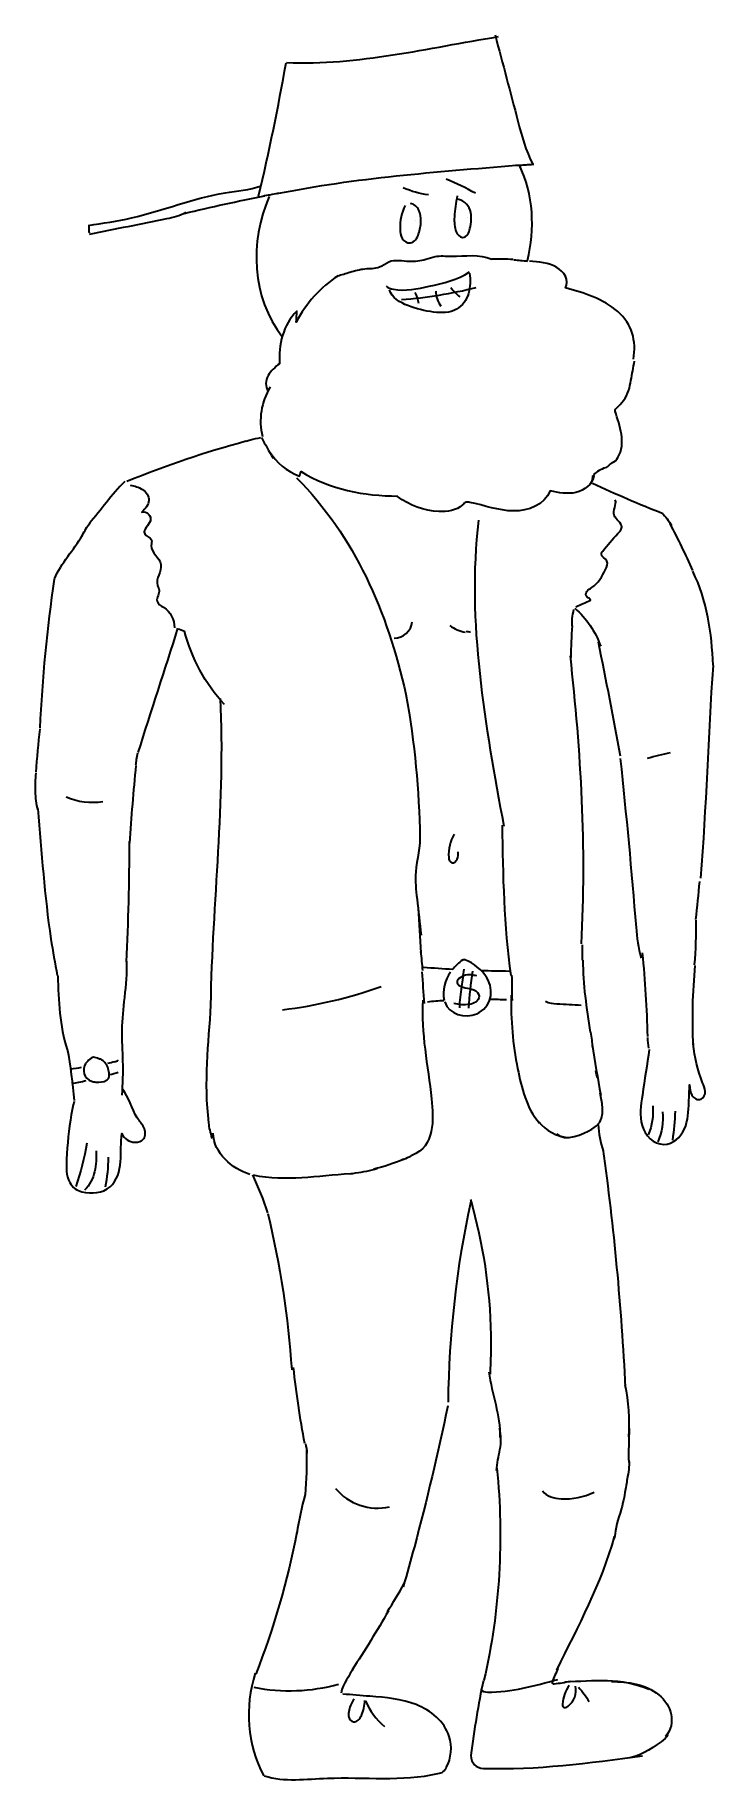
# Model space of a CAD drawing. Extents: x 708 to 1077, y -986 to -36.
import ezdxf

# ---------------------------------------------------------------- set-up
doc = ezdxf.new("R2010")
doc.units = 0
doc.header["$MEASUREMENT"] = 0
doc.layers.add('Layer 1', color=7, linetype='Continuous')

msp = doc.modelspace()

# ---------------------------------------------------------------- linework, layer by layer
at = {"layer": 'Layer 1', "color": 7, "lineweight": 35, "true_color": 0xffffff}
for points in [[(914.91, -137.28), (914.91, -137.28)], [(943.17, -135.58), (943.17, -135.58)]]:
    msp.add_lwpolyline(points, dxfattribs=at)
for points in [[(844.96, -51.36), (883.67, -53.03), (921.83, -43.37), (960.08, -37.25)], [(829.76, -123.93), (835.44, -99.94), (840.42, -75.78), (844.68, -51.49)], [(839.84, -122.63), (882.77, -113.92), (925.77, -110.92), (969.72, -107.15)], [(975.77, -158.92), (980, -141.98), (979.26, -123.04), (971.49, -107.2)], [(974.48, -106.91), (976.07, -106.83), (977.65, -106.76), (979.24, -106.69)], [(922.04, -123.36), (917.32, -122.76), (912.68, -121.45), (908.34, -119.49)], [(947.59, -122.45), (942.45, -119.62), (937.16, -117.08), (931.74, -114.84)], [(789.3, -133.41), (803.84, -129.87), (818.47, -126.7), (833.17, -123.88)], [(835.48, -124.18), (824.77, -148.92), (825.77, -178.92), (842.77, -200.74)], [(737.84, -144.21), (737.55, -142.88), (737.48, -141.49), (737.63, -140.13)], [(968.05, -158.49), (964.18, -158.26), (960.31, -158.21), (956.44, -158.33)], [(968.36, -158.64), (970.85, -158.88), (973.35, -159.12), (975.84, -159.36)], [(907.42, -180.28), (921.1, -179.16), (934.69, -176.95), (948.03, -173.69)], [(914.61, -176.44), (915.56, -178.26), (916.23, -180.23), (916.57, -182.26)], [(925.97, -175.62), (926.06, -178.55), (927.07, -181.45), (928.82, -183.81)], [(934.22, -173.63), (935.58, -175.58), (937.23, -177.33), (939.09, -178.81)], [(835.99, -227.92), (831.21, -235.79), (829.51, -245.74), (831.87, -254.68)], [(831.29, -255.22), (833.26, -259.07), (835.39, -262.83), (837.66, -266.51)], [(822.87, -257.32), (800.87, -263.27), (779.24, -270.59), (758.15, -279.22)], [(1011.96, -275.5), (1011.49, -276.43), (1011.24, -277.47), (1011.24, -278.51)], [(1018.15, -271.67), (1015.84, -272.58), (1013.65, -273.81), (1011.67, -275.32)], [(1018.49, -271.69), (1019.83, -270.72), (1021.1, -269.67), (1022.29, -268.55)], [(756.94, -279.21), (749.82, -286.3), (744.16, -294.66), (737.58, -302.22)], [(1011.13, -280.07), (1023.73, -285.93), (1036.5, -291.43), (1049.42, -296.55)], [(949.21, -300.26), (942.73, -355.74), (952.86, -411.67), (962.96, -466.61)], [(1048.88, -296.25), (1050.94, -298.28), (1052.73, -300.59), (1054.11, -303.13)], [(1065.7, -327.62), (1061.91, -318.96), (1057.79, -310.44), (1053.36, -302.08)], [(718.61, -332.25), (714.71, -359.14), (712.1, -386.22), (710.8, -413.36)], [(1076.68, -379.13), (1076.06, -361.84), (1073.52, -343.61), (1065.64, -328)], [(1000.33, -358.61), (999.91, -355.36), (1000.18, -352.03), (1001.09, -348.88)], [(1001.56, -348.09), (1007.89, -353.67), (1012.78, -360.86), (1015.63, -368.8)], [(785.73, -359.03), (778.52, -381.54), (771.32, -404.04), (764.12, -426.55)], [(785.85, -359.32), (787.09, -359.51), (788.3, -359.95), (789.37, -360.62)], [(811.16, -400.47), (800.82, -389.22), (793.3, -375.4), (789.49, -360.6)], [(903.43, -364.37), (908.26, -364.44), (912.8, -360.37), (913.26, -355.55)], [(933.69, -357.47), (936.06, -359.4), (938.96, -360.67), (941.99, -361.11)], [(942.47, -360.51), (943.21, -360.86), (944.07, -360.97), (944.87, -360.8)], [(1000.12, -357.68), (999.71, -363.4), (999.45, -369.14), (999.36, -374.88)], [(1026.38, -428.6), (1022.58, -407.87), (1018.6, -387.17), (1014.43, -366.5)], [(1005.17, -530.68), (1008, -479), (1005, -426), (999.15, -374.07)], [(1076.69, -379.29), (1074, -418), (1073, -456), (1069.9, -494.97)], [(710.8, -413.9), (709.86, -421.65), (709.17, -429.44), (708.74, -437.24)], [(1041.01, -429.71), (1045.16, -428.49), (1049.35, -427.43), (1053.58, -426.53)], [(762.99, -433.55), (761.68, -447.62), (760.52, -461.71), (759.49, -475.81)], [(1026.26, -429.91), (1029.52, -460.48), (1032.39, -491.09), (1034.85, -521.73)], [(725.1, -450.64), (731.35, -453.4), (738.4, -454.3), (745.15, -453.19)], [(759.35, -475.04), (759.4, -496.86), (758.85, -518.67), (757.7, -540.46)], [(962.07, -466.03), (962.47, -493.36), (962.94, -520.79), (966.79, -547.9)], [(1067.38, -517.41), (1068.16, -510.53), (1068.86, -503.64), (1069.47, -496.74)], [(916.53, -511.18), (916.91, -519.26), (917.34, -527.34), (917.82, -535.42)], [(1034.99, -521.51), (1035.16, -527.22), (1036.05, -532.91), (1037.62, -538.4)], [(1067.37, -517.68), (1067.48, -525.8), (1067.18, -533.93), (1066.49, -542.02)], [(1005.76, -539.5), (1005.77, -536.74), (1005.75, -533.99), (1005.71, -531.23)], [(757.86, -539.96), (758.31, -546.51), (757.72, -553.07), (756.77, -559.54)], [(917.75, -534.78), (918.14, -538.23), (918.48, -541.69), (918.78, -545.15)], [(940.69, -539.35), (938.53, -540.87), (936.61, -542.72), (934.96, -544.79)], [(1005.94, -539.53), (1006, -552.66), (1007.87, -565.7), (1009.95, -578.64)], [(1038.23, -535.56), (1039.73, -550.67), (1040.67, -565.83), (1041.04, -581.01)], [(720.54, -548.1), (721.02, -561.54), (721.54, -575.23), (725.73, -588.13)], [(918.47, -545.8), (918.84, -551.56), (919.24, -557.33), (919.67, -563.09)], [(919.42, -543.27), (924.72, -543.69), (930.03, -544.06), (935.34, -544.36)], [(934.04, -546.01), (931.02, -550.28), (929.33, -556.01), (930.59, -561.19)], [(945.95, -545.56), (944.89, -552.2), (944.17, -558.9), (943.78, -565.62)], [(946.43, -547.6), (947, -547.69), (947.57, -547.78), (948.15, -547.88)], [(950.59, -545.05), (955.68, -545.22), (960.77, -545.33), (965.86, -545.39)], [(967.14, -547.65), (967.89, -552.21), (966.83, -556.9), (967.48, -561.47)], [(1066.87, -542.47), (1065.43, -556.97), (1065.09, -571.57), (1065.84, -586.12)], [(842.74, -566.48), (860.98, -564.29), (878.98, -560.02), (896.27, -553.79)], [(921.53, -562.08), (924.52, -561.8), (927.51, -561.56), (930.51, -561.36)], [(955.44, -560.69), (958.44, -560.73), (961.44, -560.81), (964.44, -560.93)], [(1010.05, -578.69), (1010.61, -581.5), (1010.98, -584.35), (1011.17, -587.2)], [(725.71, -587.75), (727.41, -597.05), (728.65, -606.43), (729.42, -615.86)], [(1011.06, -585.42), (1012.55, -594.57), (1013.88, -603.77), (1015.74, -612.85)], [(1041.06, -581.51), (1041.07, -583.48), (1041.27, -585.44), (1041.65, -587.37)], [(727.48, -598.61), (729.49, -598.33), (731.5, -598.05), (733.52, -597.76)], [(747.82, -595.57), (749.06, -595.29), (750.3, -594.96), (751.51, -594.56)], [(751.29, -594.75), (752.11, -594.59), (752.89, -594.28), (753.61, -593.85)], [(728.17, -606.51), (730.79, -606.06), (733.4, -605.55), (736, -605)], [(748.89, -601.76), (750.38, -601.33), (751.87, -600.88), (753.34, -600.42)], [(1013.85, -603.72), (1013.57, -602.39), (1013.28, -601.07), (1012.99, -599.75)], [(1043.89, -618.79), (1044.39, -624.11), (1043.56, -629.56), (1041.49, -634.49)], [(1049.16, -622.02), (1049.77, -627.53), (1048.9, -633.19), (1046.66, -638.26)], [(1056.11, -621.68), (1055.81, -626.92), (1055.33, -632.14), (1054.68, -637.34)], [(825.05, -655.97), (815.16, -652.88), (805.48, -644.65), (804.98, -633.62)], [(982, -627.4), (985.88, -632.16), (991.67, -635.32), (997.77, -636.01)], [(1014.28, -628.91), (1014.52, -633.75), (1015.46, -638.54), (1017.05, -643.11)], [(736.45, -639.04), (734.97, -647), (732.97, -654.86), (730.48, -662.57)], [(1016.83, -642.04), (1022.77, -684.92), (1026.77, -727.92), (1029.02, -771.91)], [(747.98, -646.7), (747.94, -652.18), (747.38, -657.66), (746.32, -663.03)], [(908.56, -647.77), (903.31, -650.06), (897.85, -651.83), (892.29, -653.2)], [(834.68, -676.9), (832.46, -669.81), (829.73, -662.88), (826.51, -656.18)], [(879.57, -655.67), (861.77, -656.92), (844.77, -659.92), (826.89, -656.49)], [(944.98, -670.7), (937.27, -706.56), (933.15, -743.2), (932.68, -779.88)], [(834.75, -677.24), (841.45, -705.14), (845.79, -733.61), (847.71, -762.24)], [(854.86, -802.41), (852.25, -788.68), (850.19, -774.86), (848.68, -760.97)], [(954.88, -763.51), (956.45, -775.44), (961.13, -786.91), (960.89, -799.07)], [(1028.71, -770.19), (1030.74, -779.56), (1031.42, -789.21), (1030.72, -798.76)], [(1031.17, -794.17), (1030.87, -800.32), (1030.76, -806.48), (1030.84, -812.64)], [(855.67, -805.92), (855.86, -814.02), (855.67, -822.12), (855.09, -830.19)], [(855.18, -802.6), (855.62, -804.21), (855.89, -805.86), (855.98, -807.52)], [(959.25, -815.77), (963, -854), (961, -893), (952.16, -931.13)], [(855.1, -830.16), (853.08, -837.07), (851.53, -844.11), (850.47, -851.22)], [(871.59, -826.79), (878.38, -835.26), (890.25, -839.31), (900.81, -836.74)], [(850.54, -850.56), (845.43, -876.9), (837.93, -902.78), (828.17, -927.78)], [(1022.99, -852.92), (1016.08, -878.51), (1003.11, -901.84), (991.65, -925.56)], [(899.74, -893.75), (902.88, -888.76), (905.9, -883.69), (908.81, -878.56)], [(900.3, -893.36), (894.02, -904.25), (887.43, -914.96), (880.53, -925.47)], [(827.9, -927.3), (821.9, -945.52), (823.61, -966.15), (832.52, -983.14)], [(881.39, -924.03), (879.31, -928.77), (875.47, -932.81), (874.52, -938.02)], [(996.07, -931.99), (1011.66, -931.23), (1027.12, -929.43), (1041.79, -936.01)], [(827.14, -934.93), (842.34, -937.9), (858.24, -937.31), (873.18, -933.22)], [(1003.55, -934.88), (1005.74, -937.28), (1007.68, -939.91), (1009.33, -942.71)], [(887.86, -942.34), (890.18, -947.66), (893.69, -952.45), (898.06, -956.27)]]:
    msp.add_open_spline(points, degree=3, dxfattribs=at)
for points, knots in [([(958.28, -36.34), (962.4, -51.96), (966.51, -67.58), (970.62, -83.2), (972.73, -91.21), (974.87, -99.3), (978.78, -106.59)], [0, 0, 0, 0, 1, 1, 1, 2, 2, 2, 2]), ([(969.4, -107.13), (970.15, -107.21), (970.91, -107.22), (971.66, -107.18), (972.07, -107.15), (972.47, -107.11), (972.87, -107.08), (973.7, -107.02), (974.53, -107), (975.36, -106.97)], [0, 0, 0, 0, 1, 1, 1, 2, 2, 2, 3, 3, 3, 3]), ([(737.2, -139.95), (745.07, -138.78), (752.95, -137.61), (760.71, -135.83), (777.81, -131.9), (794.2, -125), (811.53, -122.23), (818.09, -121.19), (824.82, -120.72), (831.05, -118.4)], [0, 0, 0, 0, 1, 1, 1, 2, 2, 2, 3, 3, 3, 3]), ([(840.47, -122.34), (838.97, -122.81), (837.43, -123.16), (835.88, -123.39), (834.59, -123.57), (833.25, -123.68), (832.1, -124.29)], [0, 0, 0, 0, 1, 1, 1, 2, 2, 2, 2]), ([(790.1, -132.97), (786.96, -134.84), (783.32, -135.62), (779.74, -136.36), (765.75, -139.25), (751.72, -142.02), (737.7, -144.78)], [0, 0, 0, 0, 1, 1, 1, 2, 2, 2, 2]), ([(909.39, -129.07), (907.46, -133.03), (906.5, -137.45), (906.61, -141.85), (906.65, -143.63), (906.89, -145.47), (907.8, -146.99), (908.72, -148.52), (910.45, -149.67), (912.21, -149.44), (914.54, -149.15), (915.97, -146.75), (916.71, -144.52), (917.45, -142.3), (917.85, -139.97), (917.92, -137.63), (917.97, -135.59), (917.75, -133.49), (916.83, -131.66), (915.92, -129.83), (914.22, -128.31), (912.19, -128.01)], [0, 0, 0, 0, 1, 1, 1, 2, 2, 2, 3, 3, 3, 4, 4, 4, 5, 5, 5, 6, 6, 6, 7, 7, 7, 7]), ([(937.68, -123.82), (936.83, -127.61), (936.31, -131.47), (936.13, -135.34), (936, -138.06), (936.06, -140.87), (937.1, -143.39), (937.73, -144.89), (938.95, -146.39), (940.57, -146.42), (941.7, -146.44), (942.74, -145.73), (943.38, -144.81), (944.02, -143.89), (944.33, -142.78), (944.59, -141.69), (945.37, -138.38), (945.77, -134.84), (944.66, -131.63), (943.55, -128.41), (940.61, -125.64), (937.21, -125.64)], [0, 0, 0, 0, 1, 1, 1, 2, 2, 2, 3, 3, 3, 4, 4, 4, 5, 5, 5, 6, 6, 6, 7, 7, 7, 7]), ([(872.57, -167.38), (874.84, -166.71), (877.11, -166.03), (879.39, -165.35), (882.04, -164.56), (884.72, -163.76), (887.48, -163.51), (890.15, -163.26), (892.93, -163.51), (895.42, -162.5), (897.2, -161.78), (898.68, -160.46), (900.45, -159.72), (903.92, -158.25), (907.87, -159.2), (911.64, -159.39), (914.67, -159.54), (917.71, -159.19), (920.62, -158.34), (922.29, -157.86), (923.91, -157.21), (925.62, -156.87), (928.56, -156.28), (931.59, -156.63), (934.58, -156.68), (941.94, -156.79), (949.75, -155.17), (956.39, -158.36)], [0, 0, 0, 0, 1, 1, 1, 2, 2, 2, 3, 3, 3, 4, 4, 4, 5, 5, 5, 6, 6, 6, 7, 7, 7, 8, 8, 8, 9, 9, 9, 9]), ([(1033.43, -212.69), (1035.14, -202.77), (1032.75, -193.5), (1024.98, -186.82), (1017.09, -180.04), (1006.42, -176.3), (996.44, -173.96), (999.03, -169.71), (995.42, -164.97), (991.81, -162.79), (987.37, -160.1), (981.91, -159.93), (976.89, -159.32)], [0, 0, 0, 0, 1, 1, 1, 2, 2, 2, 3, 3, 3, 4, 4, 4, 4]), ([(872.97, -167.32), (863.37, -173.56), (855.43, -182.33), (850.18, -192.51), (850.29, -190.52), (850.39, -188.52), (850.5, -186.53), (842.91, -193.83), (840.57, -205.06), (841.13, -215.23)], [0, 0, 0, 0, 1, 1, 1, 2, 2, 2, 3, 3, 3, 3]), ([(898.99, -172.97), (900.08, -173.98), (901.59, -174.4), (903.06, -174.65), (909.49, -175.75), (916.07, -174.37), (922.45, -173), (930.07, -171.36), (937.9, -169.63), (944.35, -165.25)], [0, 0, 0, 0, 1, 1, 1, 2, 2, 2, 3, 3, 3, 3]), ([(944.33, -165.92), (944.87, -169.56), (944.89, -173.35), (943.81, -176.88), (942.74, -180.41), (940.5, -183.66), (937.29, -185.48), (933.59, -187.58), (929.08, -187.57), (924.86, -187.05), (920.07, -186.46), (915.36, -185.28), (910.86, -183.54), (906.59, -181.88), (902.14, -179.3), (900.79, -174.93)], [0, 0, 0, 0, 1, 1, 1, 2, 2, 2, 3, 3, 3, 4, 4, 4, 5, 5, 5, 5]), ([(841.07, -215.12), (838.72, -217), (836.32, -218.94), (834.87, -221.56), (833.43, -224.19), (833.16, -227.71), (835.05, -230.04)], [0, 0, 0, 0, 1, 1, 1, 2, 2, 2, 2]), ([(1021.76, -269.09), (1023.15, -268.54), (1024.22, -267.37), (1025, -266.1), (1027.29, -262.41), (1027.56, -257.79), (1026.89, -253.51), (1026.23, -249.22), (1024.7, -245.13), (1023.59, -240.93), (1023.52, -240.69), (1023.46, -240.43), (1023.52, -240.18), (1023.6, -239.88), (1023.85, -239.66), (1024.08, -239.45), (1027.03, -236.83), (1029.5, -233.58), (1030.78, -229.85), (1031.41, -228.03), (1031.76, -226.12), (1032.1, -224.22), (1032.73, -220.73), (1033.36, -217.25), (1033.99, -213.76)], [0, 0, 0, 0, 1, 1, 1, 2, 2, 2, 3, 3, 3, 4, 4, 4, 5, 5, 5, 6, 6, 6, 7, 7, 7, 8, 8, 8, 8]), ([(822.95, -257.33), (823.71, -257.06), (824.48, -256.8), (825.25, -256.57), (827.1, -256.02), (828.98, -255.63), (830.87, -255.24)], [0, 0, 0, 0, 1, 1, 1, 2, 2, 2, 2]), ([(835.48, -262.67), (839.32, -268.81), (845.12, -273.72), (851.9, -276.31), (852.2, -275.48), (852.5, -274.65), (852.8, -273.83), (868.53, -283.53), (887.07, -287.1), (905.36, -287.1)], [0, 0, 0, 0, 1, 1, 1, 2, 2, 2, 3, 3, 3, 3]), ([(759.96, -281.11), (762.27, -281.67), (764.64, -282.25), (766.62, -283.56), (768.61, -284.86), (770.18, -287.06), (770.07, -289.44), (769.96, -291.97), (768.07, -294.02), (766.3, -295.82), (768.88, -295.06), (771.72, -297.94), (770.93, -300.51), (770.13, -303.12), (766.56, -305.26), (767.87, -307.66), (768.65, -309.08), (770.82, -309.35), (771.46, -310.84), (771.87, -311.82), (771.46, -312.92), (771.42, -313.98), (771.26, -317.91), (775.98, -320.46), (776.61, -324.34), (777.24, -328.18), (773.65, -331.97), (774.81, -335.68), (775.08, -336.56), (775.62, -337.37), (775.73, -338.28), (775.98, -340.32), (774.09, -342.24), (774.57, -344.23), (774.96, -345.85), (776.69, -346.69), (778.09, -347.59), (781.77, -349.98), (784.08, -354.33), (784, -358.72)], [0, 0, 0, 0, 1, 1, 1, 2, 2, 2, 3, 3, 3, 4, 4, 4, 5, 5, 5, 6, 6, 6, 7, 7, 7, 8, 8, 8, 9, 9, 9, 10, 10, 10, 11, 11, 11, 12, 12, 12, 13, 13, 13, 13]), ([(850.38, -277.18), (881.77, -308.92), (899.77, -349.92), (909.77, -394.92), (914.77, -421.92), (916.77, -446.92), (917.42, -472.95)], [0, 0, 0, 0, 1, 1, 1, 2, 2, 2, 2]), ([(1011.94, -276.11), (1011.15, -280.76), (1006.76, -284.13), (1002.16, -285.16), (997.56, -286.19), (992.77, -285.32), (988.17, -284.33), (985.18, -291.82), (976.28, -295.36), (968.22, -295.23), (960.15, -295.09), (952.43, -292.17), (944.54, -290.53), (943.89, -290.4), (943.21, -290.27), (942.57, -290.45), (941.76, -290.68), (941.17, -291.35), (940.56, -291.92), (937.22, -295.02), (932.3, -295.72), (927.75, -295.5), (919.68, -295.11), (911.76, -292.26), (905.3, -287.42)], [0, 0, 0, 0, 1, 1, 1, 2, 2, 2, 3, 3, 3, 4, 4, 4, 5, 5, 5, 6, 6, 6, 7, 7, 7, 8, 8, 8, 8]), ([(1011.32, -275.89), (1011.24, -276.55), (1011.15, -277.2), (1011.07, -277.86), (1011.03, -278.19), (1010.98, -278.52), (1010.9, -278.84), (1010.71, -279.49), (1010.34, -280.09), (1009.87, -280.58)], [0, 0, 0, 0, 1, 1, 1, 2, 2, 2, 3, 3, 3, 3]), ([(1002.19, -347.3), (1004.8, -346.12), (1007.41, -344.94), (1010.02, -343.75), (1010.33, -342.9), (1008.95, -342.59), (1008.21, -342.05), (1007.28, -341.37), (1007.39, -339.86), (1008.09, -338.94), (1008.78, -338.01), (1009.86, -337.48), (1010.83, -336.84), (1014.29, -334.54), (1016.36, -330.72), (1018.29, -327.04), (1019.04, -325.63), (1019.79, -323.92), (1019.03, -322.52), (1018.21, -320.98), (1015.79, -320.22), (1016.02, -318.5), (1016.09, -317.97), (1016.42, -317.51), (1016.75, -317.09), (1019.31, -313.75), (1022.07, -310.56), (1025.01, -307.55), (1025.96, -306.57), (1027, -305.47), (1027.06, -304.11), (1027.17, -301.49), (1023.81, -300.07), (1022.98, -297.58), (1022.08, -294.86), (1024.5, -291.84), (1023.58, -289.13)], [0, 0, 0, 0, 1, 1, 1, 2, 2, 2, 3, 3, 3, 4, 4, 4, 5, 5, 5, 6, 6, 6, 7, 7, 7, 8, 8, 8, 9, 9, 9, 10, 10, 10, 11, 11, 11, 12, 12, 12, 12]), ([(718.79, -332.1), (722.53, -323.48), (729.23, -316.5), (733.95, -308.37), (735.28, -306.09), (736.47, -303.69), (738.21, -301.69)], [0, 0, 0, 0, 1, 1, 1, 2, 2, 2, 2]), ([(804.43, -636.39), (803.77, -632.92), (802.77, -630.92), (802.77, -627.92), (799.77, -605.92), (802.77, -584.92), (803.77, -563.92), (804.77, -507.92), (811.77, -452.92), (809.03, -397.26)], [0, 0, 0, 0, 1, 1, 1, 2, 2, 2, 3, 3, 3, 3]), ([(763, -433.29), (763.29, -432.35), (763.28, -431.35), (763.39, -430.37), (763.52, -429.17), (763.82, -428), (764.11, -426.83)], [0, 0, 0, 0, 1, 1, 1, 2, 2, 2, 2]), ([(708.75, -437.86), (708.19, -441.1), (708.25, -444.42), (708.33, -447.71), (708.41, -451.15), (708.52, -454.66), (709.71, -457.88)], [0, 0, 0, 0, 1, 1, 1, 2, 2, 2, 2]), ([(709.79, -457.18), (711.79, -480.83), (713.34, -504.54), (716.86, -528.03), (717.85, -534.64), (718.99, -541.22), (720.34, -547.76)], [0, 0, 0, 0, 1, 1, 1, 2, 2, 2, 2]), ([(917.31, -470.76), (917.93, -477.7), (915.6, -484.54), (915.09, -491.49), (914.73, -496.41), (915.28, -501.34), (915.82, -506.25), (916.56, -512.79), (917.29, -519.33), (918.02, -525.87)], [0, 0, 0, 0, 1, 1, 1, 2, 2, 2, 3, 3, 3, 3]), ([(936.07, -470.92), (933.79, -474.7), (932.72, -479.21), (933.07, -483.61), (933.16, -484.79), (933.54, -486.19), (934.67, -486.54), (935.92, -486.92), (937.1, -485.7), (937.61, -484.5), (938.12, -483.29), (938.33, -481.96), (938.23, -480.66)], [0, 0, 0, 0, 1, 1, 1, 2, 2, 2, 3, 3, 3, 4, 4, 4, 4]), ([(930.89, -562.21), (933.25, -569.2), (941.91, -571.36), (948.25, -568.61), (956.16, -565.18), (958.05, -556.07), (953.75, -549.03), (951.04, -544.59), (946.63, -541.24), (941.86, -539.25)], [0, 0, 0, 0, 1, 1, 1, 2, 2, 2, 3, 3, 3, 3]), ([(941.3, -539.05), (941.28, -539.13), (941.23, -539.2), (941.17, -539.25), (941.37, -539.19), (941.56, -539.14), (941.76, -539.08), (941.5, -539.23), (941.19, -539.29), (940.9, -539.23)], [0, 0, 0, 0, 1, 1, 1, 2, 2, 2, 3, 3, 3, 3]), ([(946.45, -547.73), (943.65, -547.01), (940.52, -547.79), (938.39, -549.73), (937.98, -550.11), (937.58, -550.58), (937.55, -551.14), (937.52, -551.57), (937.72, -551.99), (937.97, -552.34), (938.9, -553.63), (940.5, -554.24), (942.06, -554.57), (943.61, -554.89), (945.23, -555.01), (946.69, -555.64), (948.15, -556.26), (949.47, -557.55), (949.53, -559.14), (949.57, -560.39), (948.8, -561.57), (947.77, -562.29), (946.75, -563.01), (945.49, -563.33), (944.25, -563.52), (941.46, -563.95), (938.58, -563.76), (935.87, -562.97)], [0, 0, 0, 0, 1, 1, 1, 2, 2, 2, 3, 3, 3, 4, 4, 4, 5, 5, 5, 6, 6, 6, 7, 7, 7, 8, 8, 8, 9, 9, 9, 9]), ([(939.01, -565.49), (939.11, -561.55), (939.65, -557.64), (940.19, -553.74), (940.61, -550.63), (941.04, -547.53), (941.47, -544.42)], [0, 0, 0, 0, 1, 1, 1, 2, 2, 2, 2]), ([(756.8, -559.83), (756.13, -565.74), (755.46, -571.67), (755.37, -577.62), (755.29, -583.2), (755.71, -588.77), (755.85, -594.35), (756.02, -600.55), (755.84, -606.75), (755.33, -612.92)], [0, 0, 0, 0, 1, 1, 1, 2, 2, 2, 3, 3, 3, 3]), ([(966.91, -558.52), (966.8, -571.94), (967.8, -585.31), (970.51, -598.47), (972.62, -608.76), (975.19, -620), (982.31, -628.1)], [0, 0, 0, 0, 1, 1, 1, 2, 2, 2, 2]), ([(919.06, -561.32), (917.77, -578.92), (921.77, -596.92), (923.77, -614.92), (924.77, -625.92), (925.77, -640.92), (913.01, -645.66)], [0, 0, 0, 0, 1, 1, 1, 2, 2, 2, 2]), ([(985.68, -561.86), (987.52, -562.91), (989.74, -563.06), (991.86, -563.18), (996.27, -563.44), (1000.68, -563.69), (1005.09, -563.95)], [0, 0, 0, 0, 1, 1, 1, 2, 2, 2, 2]), ([(1042.05, -588.01), (1040.8, -596.28), (1039.55, -604.55), (1038.29, -612.83), (1037.46, -618.34), (1036.63, -624.07), (1038.18, -629.43), (1039.73, -634.79), (1044.36, -639.69), (1049.94, -639.66), (1054.88, -639.64), (1059.15, -635.76), (1061.16, -631.24), (1063.17, -626.72), (1063.38, -621.64), (1063.56, -616.7), (1063.67, -613.55), (1063.79, -610.39), (1063.9, -607.24), (1064.03, -609.22), (1064.18, -611.28), (1065.2, -612.98), (1066.23, -614.67), (1068.43, -615.84), (1070.24, -615.04), (1071.76, -614.36), (1072.49, -612.54), (1072.43, -610.88), (1072.36, -609.22), (1071.67, -607.66), (1071.03, -606.12), (1068.26, -599.37), (1066.53, -592.19), (1065.94, -584.92)], [0, 0, 0, 0, 1, 1, 1, 2, 2, 2, 3, 3, 3, 4, 4, 4, 5, 5, 5, 6, 6, 6, 7, 7, 7, 8, 8, 8, 9, 9, 9, 10, 10, 10, 11, 11, 11, 11]), ([(740.25, -592.18), (739.14, -592.44), (738.2, -593.14), (737.36, -593.91), (736.74, -594.46), (736.16, -595.06), (735.7, -595.76), (734.65, -597.37), (734.36, -599.47), (734.96, -601.3), (735.55, -603.13), (737.03, -604.66), (738.85, -605.31), (739.64, -605.59), (740.49, -605.71), (741.33, -605.79), (743.3, -605.96), (745.4, -605.85), (747.04, -604.77), (747.57, -604.42), (748.04, -603.97), (748.3, -603.4), (748.53, -602.88), (748.57, -602.3), (748.56, -601.73), (748.53, -599.56), (747.81, -597.4), (746.53, -595.64), (746.01, -594.92), (745.39, -594.26), (744.62, -593.81), (744.07, -593.49), (743.46, -593.29), (742.85, -593.1), (741.92, -592.8), (740.99, -592.49), (740.05, -592.19)], [0, 0, 0, 0, 1, 1, 1, 2, 2, 2, 3, 3, 3, 4, 4, 4, 5, 5, 5, 6, 6, 6, 7, 7, 7, 8, 8, 8, 9, 9, 9, 10, 10, 10, 11, 11, 11, 12, 12, 12, 12]), ([(729.58, -616.36), (728.78, -618.69), (728.34, -621.12), (727.94, -623.54), (726.63, -631.56), (725.77, -639.64), (725.36, -647.75), (725.14, -652.04), (725.09, -656.54), (727.07, -660.35), (727.78, -661.7), (728.74, -662.94), (729.98, -663.81), (731.11, -664.6), (732.42, -665.08), (733.75, -665.43), (738.94, -666.8), (744.92, -666.26), (748.99, -662.76), (752.84, -659.44), (754.33, -654.12), (754.72, -649.05), (755.11, -643.98), (754.62, -638.84), (755.42, -633.82), (756.68, -636.51), (759.5, -638.4), (762.46, -638.54), (764.27, -638.63), (766.22, -638.02), (767.28, -636.55), (768.52, -634.84), (768.27, -632.43), (767.37, -630.52), (766.46, -628.61), (765, -627.03), (763.82, -625.28), (760.47, -620.28), (759.42, -613.91), (755.55, -609.3)], [0, 0, 0, 0, 1, 1, 1, 2, 2, 2, 3, 3, 3, 4, 4, 4, 5, 5, 5, 6, 6, 6, 7, 7, 7, 8, 8, 8, 9, 9, 9, 10, 10, 10, 11, 11, 11, 12, 12, 12, 13, 13, 13, 13]), ([(991.6, -633.91), (996.69, -638.55), (1005.8, -634.19), (1010.81, -631.46), (1018.85, -627.09), (1016.74, -619.42), (1015.41, -611.87)], [0, 0, 0, 0, 1, 1, 1, 2, 2, 2, 2]), ([(741.54, -643.11), (741.55, -646.94), (741.44, -650.8), (740.56, -654.53), (739.69, -658.25), (737.98, -661.87), (735.19, -664.49)], [0, 0, 0, 0, 1, 1, 1, 2, 2, 2, 2]), ([(913.09, -645.65), (912.82, -645.88), (912.52, -646.08), (912.21, -646.25), (911.97, -646.38), (911.73, -646.49), (911.48, -646.61), (910.21, -647.18), (908.93, -647.76), (907.6, -648.19)], [0, 0, 0, 0, 1, 1, 1, 2, 2, 2, 3, 3, 3, 3]), ([(879.52, -655.7), (880.49, -655.54), (881.47, -655.39), (882.44, -655.23), (886.46, -654.58), (890.51, -653.92), (894.38, -652.64)], [0, 0, 0, 0, 1, 1, 1, 2, 2, 2, 2]), ([(944.89, -669.64), (951.74, -693.6), (955.44, -718.46), (955.9, -743.38), (956.03, -750.44), (955.89, -757.5), (955.5, -764.55)], [0, 0, 0, 0, 1, 1, 1, 2, 2, 2, 2]), ([(932.5, -781.86), (927.22, -807.57), (921.17, -833.12), (914.37, -858.47), (912.41, -865.74), (910.4, -873), (908.32, -880.24)], [0, 0, 0, 0, 1, 1, 1, 2, 2, 2, 2]), ([(959.09, -817.01), (959.27, -813.17), (960.25, -809.41), (960.89, -805.61), (961.52, -801.81), (961.81, -797.83), (960.63, -794.17)], [0, 0, 0, 0, 1, 1, 1, 2, 2, 2, 2]), ([(1031, -811.36), (1031.23, -814.76), (1030.65, -818.16), (1030.08, -821.51), (1029.65, -824.01), (1029.23, -826.5), (1028.8, -829), (1028.49, -830.82), (1028.18, -832.64), (1027.76, -834.44), (1026.55, -839.64), (1024.44, -844.63), (1023.65, -849.92), (1023.39, -851.63), (1023.26, -853.41), (1022.49, -854.96)], [0, 0, 0, 0, 1, 1, 1, 2, 2, 2, 3, 3, 3, 4, 4, 4, 5, 5, 5, 5]), ([(984.04, -828.05), (986.24, -831.14), (990.35, -832.19), (994.14, -832.41), (1000.31, -832.77), (1006.57, -831.49), (1012.11, -828.75)], [0, 0, 0, 0, 1, 1, 1, 2, 2, 2, 2]), ([(950.46, -935.95), (950.99, -937.25), (952.7, -937.51), (954.11, -937.52), (967.08, -937.66), (979.78, -934.13), (992.27, -930.62)], [0, 0, 0, 0, 1, 1, 1, 2, 2, 2, 2]), ([(992.38, -924.69), (991.28, -927.1), (990.27, -929.55), (989.37, -932.05), (989.29, -932.26), (989.22, -932.5), (989.3, -932.71), (989.46, -933.08), (989.98, -933.1), (990.38, -933.05), (993.26, -932.69), (996.13, -932.2), (998.97, -931.58)], [0, 0, 0, 0, 1, 1, 1, 2, 2, 2, 3, 3, 3, 4, 4, 4, 4]), ([(832.79, -983.13), (843.8, -986.45), (855.59, -984.85), (867.08, -984.38), (887.17, -983.56), (907.58, -986.26), (927.2, -981.87), (928.21, -981.65), (929.24, -981.39), (930.06, -980.77), (930.8, -980.21), (931.3, -979.41), (931.74, -978.6), (934.5, -973.46), (935.08, -967.18), (933.29, -961.61), (930.67, -953.46), (923.37, -947.49), (915.4, -944.36), (907.44, -941.22), (898.76, -940.5), (890.22, -939.82), (885.29, -939.42), (880.37, -939.02), (875.44, -938.63)], [0, 0, 0, 0, 1, 1, 1, 2, 2, 2, 3, 3, 3, 4, 4, 4, 5, 5, 5, 6, 6, 6, 7, 7, 7, 8, 8, 8, 8]), ([(951.89, -931.14), (949, -944), (947, -958), (945, -972), (945, -974), (946, -976), (947, -977), (948, -978), (950, -979), (952, -979), (981, -980), (1009, -976), (1038.37, -972.27)], [0, 0, 0, 0, 1, 1, 1, 2, 2, 2, 3, 3, 3, 4, 4, 4, 4]), ([(998.47, -933.86), (996.45, -936.9), (995.2, -940.45), (994.87, -944.09), (994.83, -944.55), (994.81, -945.05), (995.06, -945.44), (995.67, -946.37), (997.14, -945.89), (998, -945.19), (1001.19, -942.62), (1002.8, -938.24), (1002.03, -934.22)], [0, 0, 0, 0, 1, 1, 1, 2, 2, 2, 3, 3, 3, 4, 4, 4, 4]), ([(1021.42, -931.84), (1030.37, -931.76), (1040.02, -933.18), (1047.18, -939), (1054, -944.55), (1056.99, -954.4), (1050.92, -961.65)], [0, 0, 0, 0, 1, 1, 1, 2, 2, 2, 2]), ([(881.57, -941.16), (880.35, -943.04), (879.44, -945.12), (878.89, -947.29), (878.57, -948.55), (878.37, -949.89), (878.72, -951.14), (879.07, -952.4), (880.08, -953.54), (881.37, -953.7), (883.32, -953.93), (884.82, -952.01), (885.62, -950.21), (886.77, -947.64), (887.42, -944.84), (887.53, -942.03)], [0, 0, 0, 0, 1, 1, 1, 2, 2, 2, 3, 3, 3, 4, 4, 4, 5, 5, 5, 5]), ([(1052.06, -960.66), (1051.44, -962.32), (1049.94, -963.46), (1048.51, -964.5), (1042.58, -968.8), (1036.11, -972.93), (1028.82, -973.6)], [0, 0, 0, 0, 1, 1, 1, 2, 2, 2, 2])]:
    msp.add_open_spline(points, degree=3, knots=knots, dxfattribs=at)

doc.saveas('drawing.dxf')
